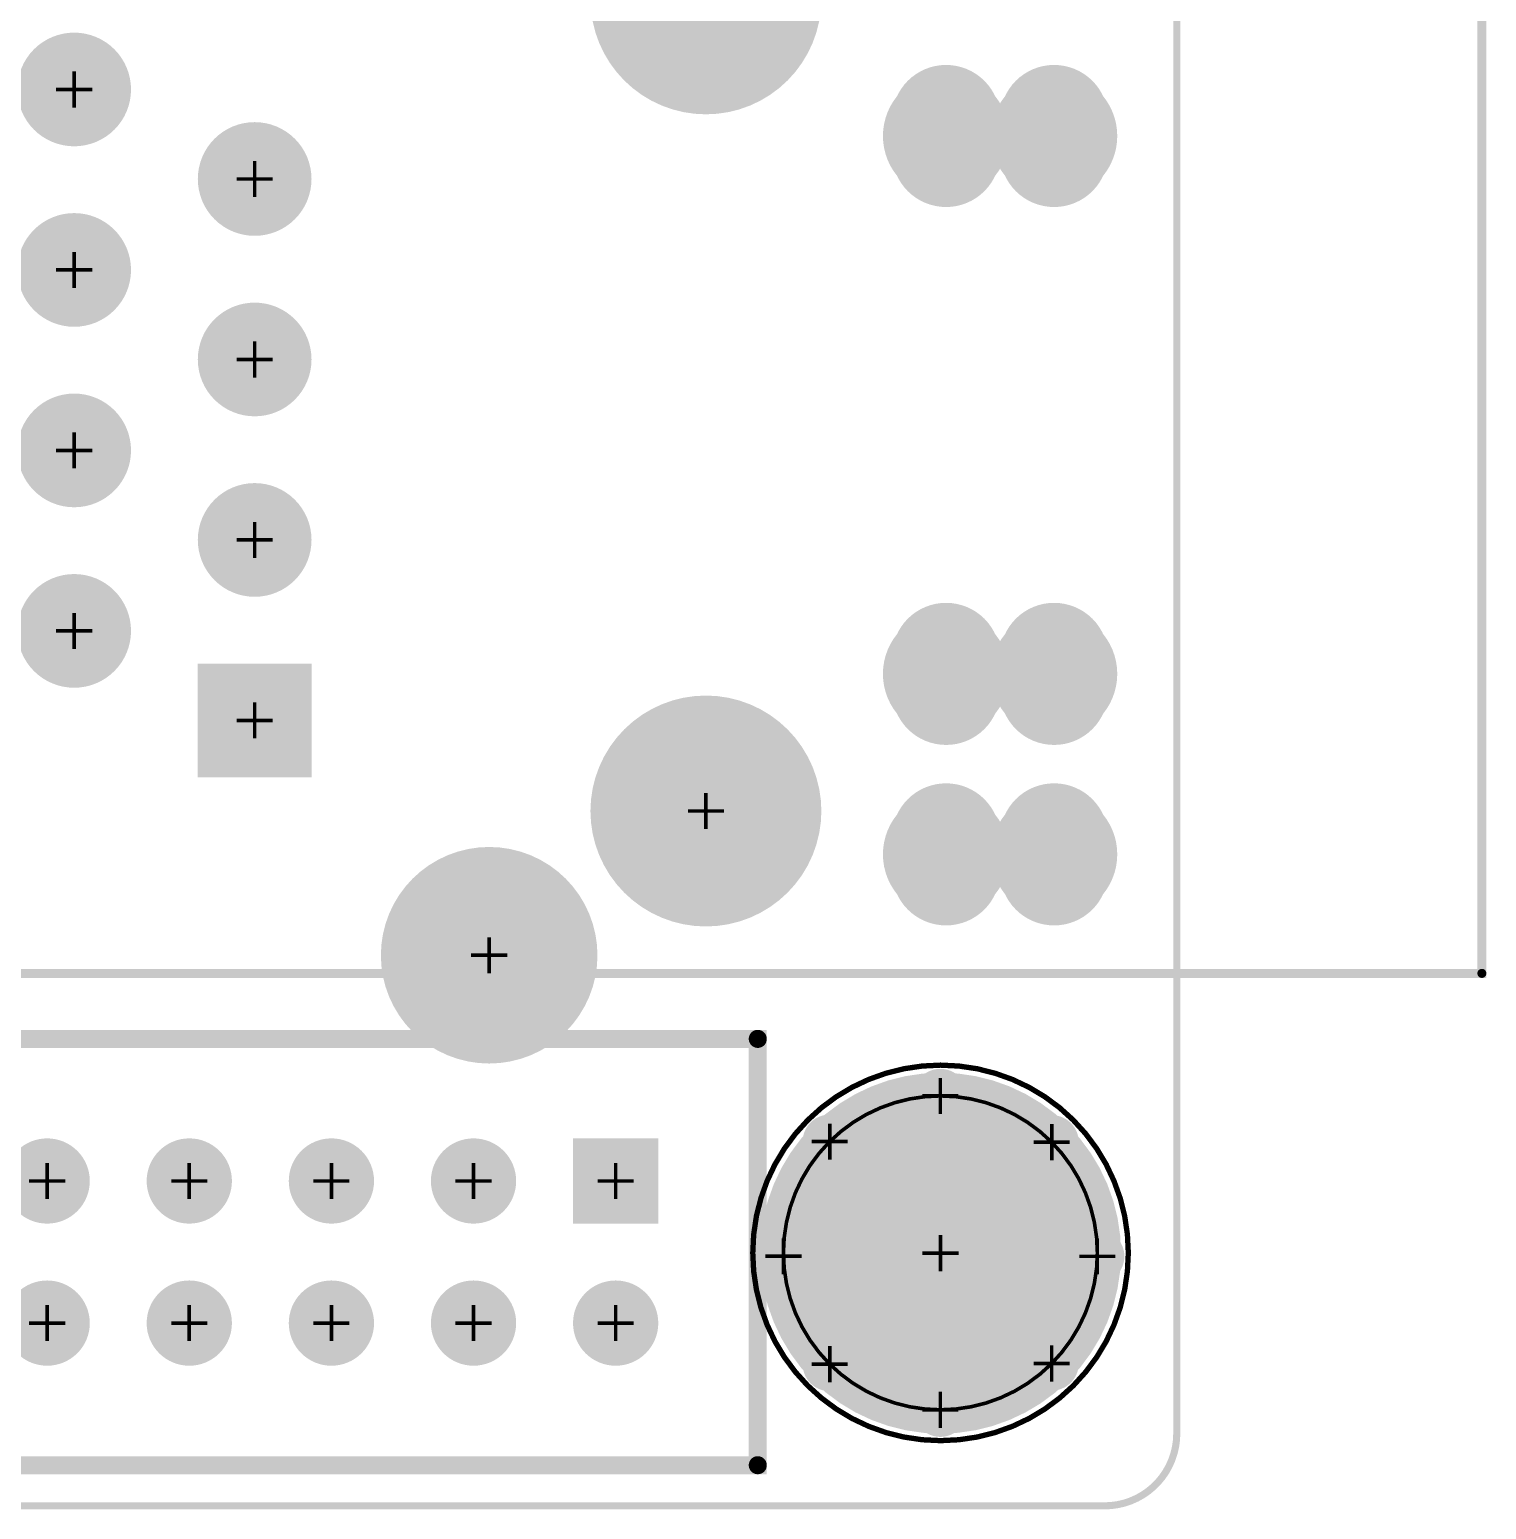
# Model space of a CAD drawing. Extents: x -396 to 4142, y 20 to 2755.
# Drawn here: x 3335 to 4142, y 58 to 878 of the extents above; entities that cross this region are included whole.
import ezdxf

# ---------------------------------------------------------------- set-up
doc = ezdxf.new("R2010")
doc.units = 0
for name, color, linetype in [('BOARD_OUTLINE_00', 255, 'CONTINUOUS'), ('DRIL_PLTE_THRU_01', 16, 'CONTINUOUS'), ('DRIL_PLTE_THRU_02', 3, 'CONTINUOUS'), ('DRIL_PLTE_THRU_03', 96, 'CONTINUOUS'), ('DRIL_PLTE_THRU_04', 146, 'CONTINUOUS'), ('DRIL_PLTE_THRU_05', 2, 'CONTINUOUS'), ('DRIL_PLTE_THRU_06', 5, 'CONTINUOUS'), ('DRIL_SYMBOL', 255, 'CONTINUOUS'), ('PADS_BOT', 186, 'CONTINUOUS'), ('PADS_INNER', 1, 'CONTINUOUS'), ('PADS_TOP', 1, 'CONTINUOUS'), ('PADS_XR_04', 130, 'CONTINUOUS'), ('PADS_XR_105', 2, 'CONTINUOUS'), ('PART_TOP_2DLINE_00', 67, 'CONTINUOUS'), ('PART_TOP_2DLINE_01', 67, 'CONTINUOUS'), ('PART_TOP_COPPER_121', 222, 'CONTINUOUS'), ('PART_TOP_COPPER_128', 210, 'CONTINUOUS')]:
    doc.layers.add(name, color=color, linetype=linetype)

# ---------------------------------------------------------------- blocks, each defined once
blk = doc.blocks.new('BOARD_5725')
at = {"layer": 'BOARD_OUTLINE_00', "const_width": 3.94}
blk.add_lwpolyline([(-786.14, 40, 0.414214), (-746.14, 0), (3110.87, 0, 0.414214), (3150.87, 40), (3150.87, 2320, 0.414214), (3110.87, 2360), (-746.14, 2360, 0.414214), (-786.14, 2320)], format="xyb", close=True, dxfattribs=at)
blk = doc.blocks.new('SMOOTH_10')
at = {"const_width": 5}
blk.add_lwpolyline([(-2.5, 0, 1), (2.5, 0, 1)], format="xyb", close=True, dxfattribs=at)
blk = doc.blocks.new('PART_BODY_TOP_5771')
at = {"layer": 'PART_TOP_2DLINE_00', "const_width": 10}
blk.add_lwpolyline([(-78.74, 78.74), (157.48, 78.74), (157.48, -1889.76), (-78.74, -1889.76)], close=True, dxfattribs=at)
at = {"layer": 'PART_TOP_2DLINE_00'}
for p in [(-78.74, 78.74), (157.48, 78.74)]:
    blk.add_blockref('SMOOTH_10', p, dxfattribs=at)
blk = doc.blocks.new('DRIL_SYMBOL_31$4960629921')
at = {"layer": 'DRIL_SYMBOL', "const_width": 2}
for points in [[(0, -10), (0, 10)], [(-10, 0), (10, 0)]]:
    blk.add_lwpolyline(points, dxfattribs=at)
blk = doc.blocks.new('DRIL_HOLE_31$4960629921')
at = {"const_width": 15.75}
blk.add_lwpolyline([(-7.87, 0, 1), (7.87, 0, 1)], format="xyb", close=True, dxfattribs=at)
blk.add_blockref('DRIL_SYMBOL_31$4960629921', (0, 0))
blk = doc.blocks.new('PAD_13')
at = {"const_width": 23.62}
blk.add_lwpolyline([(0, -11.81, 1), (0, 11.81, 1)], format="xyb", close=True, dxfattribs=at)
blk = doc.blocks.new('PAD_35')
at = {"const_width": 47.24}
blk.add_lwpolyline([(-23.62, 0), (23.62, 0)], dxfattribs=at)
blk = doc.blocks.new('STK_TOP_58')
at = {"layer": 'DRIL_PLTE_THRU_01'}
blk.add_blockref('DRIL_HOLE_31$4960629921', (0, 0), dxfattribs=at)
at = {"layer": 'DRIL_PLTE_THRU_02'}
blk.add_blockref('DRIL_HOLE_31$4960629921', (0, 0), dxfattribs=at)
at = {"layer": 'DRIL_PLTE_THRU_03'}
blk.add_blockref('DRIL_HOLE_31$4960629921', (0, 0), dxfattribs=at)
at = {"layer": 'DRIL_PLTE_THRU_04'}
blk.add_blockref('DRIL_HOLE_31$4960629921', (0, 0), dxfattribs=at)
at = {"layer": 'DRIL_PLTE_THRU_05'}
blk.add_blockref('DRIL_HOLE_31$4960629921', (0, 0), dxfattribs=at)
at = {"layer": 'DRIL_PLTE_THRU_06'}
blk.add_blockref('DRIL_HOLE_31$4960629921', (0, 0), dxfattribs=at)
at = {"layer": 'PADS_BOT'}
blk.add_blockref('PAD_35', (0, 0), dxfattribs=at)
at = {"layer": 'PADS_INNER'}
blk.add_blockref('PAD_13', (0, 0), dxfattribs=at)
at = {"layer": 'PADS_TOP'}
blk.add_blockref('PAD_35', (0, 0), dxfattribs=at)
blk = doc.blocks.new('STK_TOP_57')
at = {"layer": 'DRIL_PLTE_THRU_01'}
blk.add_blockref('DRIL_HOLE_31$4960629921', (0, 0), dxfattribs=at)
at = {"layer": 'DRIL_PLTE_THRU_02'}
blk.add_blockref('DRIL_HOLE_31$4960629921', (0, 0), dxfattribs=at)
at = {"layer": 'DRIL_PLTE_THRU_03'}
blk.add_blockref('DRIL_HOLE_31$4960629921', (0, 0), dxfattribs=at)
at = {"layer": 'DRIL_PLTE_THRU_04'}
blk.add_blockref('DRIL_HOLE_31$4960629921', (0, 0), dxfattribs=at)
at = {"layer": 'DRIL_PLTE_THRU_05'}
blk.add_blockref('DRIL_HOLE_31$4960629921', (0, 0), dxfattribs=at)
at = {"layer": 'DRIL_PLTE_THRU_06'}
blk.add_blockref('DRIL_HOLE_31$4960629921', (0, 0), dxfattribs=at)
at = {"layer": 'PADS_BOT'}
blk.add_blockref('PAD_13', (0, 0), dxfattribs=at)
at = {"layer": 'PADS_INNER'}
blk.add_blockref('PAD_13', (0, 0), dxfattribs=at)
at = {"layer": 'PADS_TOP'}
blk.add_blockref('PAD_13', (0, 0), dxfattribs=at)
blk = doc.blocks.new('SYM_TOP_47')
for name, p in [('PART_BODY_TOP_5771', (0, 0)), ('STK_TOP_58', (0, 0)), ('STK_TOP_57', (78.74, 0)), ('STK_TOP_57', (0, -78.74)), ('STK_TOP_57', (78.74, -78.74)), ('STK_TOP_57', (0, -157.48)), ('STK_TOP_57', (78.74, -157.48)), ('STK_TOP_57', (0, -236.22)), ('STK_TOP_57', (78.74, -236.22)), ('STK_TOP_57', (0, -314.96)), ('STK_TOP_57', (78.74, -314.96))]:
    blk.add_blockref(name, p)
blk = doc.blocks.new('PART_TOP_312')
blk.add_blockref('SYM_TOP_47', (0, 0))
blk = doc.blocks.new('PART_BODY_TOP_5788')
at = {"layer": 'PART_TOP_2DLINE_01', "const_width": 2}
blk.add_lwpolyline([(-87.04, 0.18, 1), (86.88, 0.18, 1)], format="xyb", close=True, dxfattribs=at)
at = {"layer": 'PART_TOP_COPPER_121', "const_width": 2}
blk.add_lwpolyline([(-103.55, 0.16, 1), (103.55, 0.16, 1)], format="xyb", close=True, dxfattribs=at)
at = {"layer": 'PART_TOP_COPPER_128', "const_width": 2}
blk.add_lwpolyline([(-104.51, 0.16, 1), (104.51, 0.16, 1)], format="xyb", close=True, dxfattribs=at)
blk = doc.blocks.new('DRIL_SYMBOL_120')
at = {"layer": 'DRIL_SYMBOL', "const_width": 2}
for points in [[(0, -10), (0, 10)], [(-10, 0), (10, 0)]]:
    blk.add_lwpolyline(points, dxfattribs=at)
blk = doc.blocks.new('DRIL_HOLE_120')
at = {"const_width": 60}
blk.add_lwpolyline([(-30, 0, 1), (30, 0, 1)], format="xyb", close=True, dxfattribs=at)
blk.add_blockref('DRIL_SYMBOL_120', (0, 0))
blk = doc.blocks.new('PAD_54')
at = {"const_width": 100}
blk.add_lwpolyline([(0, -50, 1), (0, 50, 1)], format="xyb", close=True, dxfattribs=at)
blk = doc.blocks.new('STK_TOP_194')
at = {"layer": 'DRIL_PLTE_THRU_01'}
blk.add_blockref('DRIL_HOLE_120', (0, 0), dxfattribs=at)
at = {"layer": 'DRIL_PLTE_THRU_02'}
blk.add_blockref('DRIL_HOLE_120', (0, 0), dxfattribs=at)
at = {"layer": 'DRIL_PLTE_THRU_03'}
blk.add_blockref('DRIL_HOLE_120', (0, 0), dxfattribs=at)
at = {"layer": 'DRIL_PLTE_THRU_04'}
blk.add_blockref('DRIL_HOLE_120', (0, 0), dxfattribs=at)
at = {"layer": 'DRIL_PLTE_THRU_05'}
blk.add_blockref('DRIL_HOLE_120', (0, 0), dxfattribs=at)
at = {"layer": 'DRIL_PLTE_THRU_06'}
blk.add_blockref('DRIL_HOLE_120', (0, 0), dxfattribs=at)
at = {"layer": 'PADS_BOT'}
blk.add_blockref('PAD_54', (0, 0), dxfattribs=at)
at = {"layer": 'PADS_INNER'}
blk.add_blockref('PAD_54', (0, 0), dxfattribs=at)
at = {"layer": 'PADS_TOP'}
blk.add_blockref('PAD_54', (0, 0), dxfattribs=at)
blk = doc.blocks.new('DRIL_SYMBOL_15')
at = {"layer": 'DRIL_SYMBOL', "const_width": 2}
for points in [[(0, -10), (0, 10)], [(-10, 0), (10, 0)]]:
    blk.add_lwpolyline(points, dxfattribs=at)
blk = doc.blocks.new('DRIL_HOLE_15')
at = {"const_width": 7.5}
blk.add_lwpolyline([(-3.75, 0, 1), (3.75, 0, 1)], format="xyb", close=True, dxfattribs=at)
blk.add_blockref('DRIL_SYMBOL_15', (0, 0))
blk = doc.blocks.new('PAD_55')
at = {"const_width": 15}
blk.add_lwpolyline([(0, -7.5, 1), (0, 7.5, 1)], format="xyb", close=True, dxfattribs=at)
blk = doc.blocks.new('STK_TOP_77')
at = {"layer": 'DRIL_PLTE_THRU_01'}
blk.add_blockref('DRIL_HOLE_15', (0, 0), dxfattribs=at)
at = {"layer": 'DRIL_PLTE_THRU_02'}
blk.add_blockref('DRIL_HOLE_15', (0, 0), dxfattribs=at)
at = {"layer": 'DRIL_PLTE_THRU_03'}
blk.add_blockref('DRIL_HOLE_15', (0, 0), dxfattribs=at)
at = {"layer": 'DRIL_PLTE_THRU_04'}
blk.add_blockref('DRIL_HOLE_15', (0, 0), dxfattribs=at)
at = {"layer": 'DRIL_PLTE_THRU_05'}
blk.add_blockref('DRIL_HOLE_15', (0, 0), dxfattribs=at)
at = {"layer": 'DRIL_PLTE_THRU_06'}
blk.add_blockref('DRIL_HOLE_15', (0, 0), dxfattribs=at)
at = {"layer": 'PADS_BOT'}
blk.add_blockref('PAD_55', (0, 0), dxfattribs=at)
at = {"layer": 'PADS_INNER'}
blk.add_blockref('PAD_55', (0, 0), dxfattribs=at)
at = {"layer": 'PADS_TOP'}
blk.add_blockref('PAD_55', (0, 0), dxfattribs=at)
blk = doc.blocks.new('SYM_TOP_64')
for name, p in [('PART_BODY_TOP_5788', (0, 0)), ('STK_TOP_194', (0, 0)), ('STK_TOP_77', (-0.12, 87.15)), ('STK_TOP_77', (-61.4, 61.81)), ('STK_TOP_77', (61.59, 61.5)), ('STK_TOP_77', (-87.03, -1.72)), ('STK_TOP_77', (86.85, -1.74)), ('STK_TOP_77', (-61.41, -61.49)), ('STK_TOP_77', (61.57, -61.14)), ('STK_TOP_77', (-0.12, -86.79))]:
    blk.add_blockref(name, p)
blk = doc.blocks.new('PART_TOP_356')
blk.add_blockref('SYM_TOP_64', (0, 0))
blk = doc.blocks.new('SMOOTH_5')
at = {"const_width": 2.5}
blk.add_lwpolyline([(-1.25, 0, 1), (1.25, 0, 1)], format="xyb", close=True, dxfattribs=at)
blk = doc.blocks.new('PART_BODY_TOP_5762')
at = {"layer": 'PART_TOP_2DLINE_00', "const_width": 5}
blk.add_lwpolyline([(-314.96, -429.92), (-314.96, 429.92), (314.96, 429.92), (314.96, -429.92), (-314.96, -429.92)], dxfattribs=at)
at = {"layer": 'PART_TOP_2DLINE_00'}
blk.add_blockref('SMOOTH_5', (314.96, 429.92), dxfattribs=at)
blk = doc.blocks.new('DRIL_SYMBOL_35$4299737533')
at = {"layer": 'DRIL_SYMBOL', "const_width": 2}
for points in [[(0, -10), (0, 10)], [(-10, 0), (10, 0)]]:
    blk.add_lwpolyline(points, dxfattribs=at)
blk = doc.blocks.new('DRIL_HOLE_35$4299737533')
at = {"const_width": 17.71}
blk.add_lwpolyline([(-8.86, 0, 1), (8.86, 0, 1)], format="xyb", close=True, dxfattribs=at)
blk.add_blockref('DRIL_SYMBOL_35$4299737533', (0, 0))
blk = doc.blocks.new('PAD_60')
at = {"const_width": 59.06}
blk.add_lwpolyline([(-29.53, 0), (29.53, 0)], dxfattribs=at)
blk = doc.blocks.new('PAD_61')
at = {"const_width": 62.99}
blk.add_lwpolyline([(-31.49, 0), (31.49, 0)], dxfattribs=at)
blk = doc.blocks.new('STK_TOP_47')
at = {"layer": 'DRIL_PLTE_THRU_01'}
blk.add_blockref('DRIL_HOLE_35$4299737533', (0, 0), dxfattribs=at)
at = {"layer": 'DRIL_PLTE_THRU_02'}
blk.add_blockref('DRIL_HOLE_35$4299737533', (0, 0), dxfattribs=at)
at = {"layer": 'DRIL_PLTE_THRU_03'}
blk.add_blockref('DRIL_HOLE_35$4299737533', (0, 0), dxfattribs=at)
at = {"layer": 'DRIL_PLTE_THRU_04'}
blk.add_blockref('DRIL_HOLE_35$4299737533', (0, 0), dxfattribs=at)
at = {"layer": 'DRIL_PLTE_THRU_05'}
blk.add_blockref('DRIL_HOLE_35$4299737533', (0, 0), dxfattribs=at)
at = {"layer": 'DRIL_PLTE_THRU_06'}
blk.add_blockref('DRIL_HOLE_35$4299737533', (0, 0), dxfattribs=at)
at = {"layer": 'PADS_BOT'}
blk.add_blockref('PAD_60', (0, 0), dxfattribs=at)
at = {"layer": 'PADS_INNER'}
blk.add_blockref('PAD_60', (0, 0), dxfattribs=at)
at = {"layer": 'PADS_TOP'}
blk.add_blockref('PAD_60', (0, 0), dxfattribs=at)
at = {"layer": 'PADS_XR_04'}
blk.add_blockref('PAD_61', (0, 0), dxfattribs=at)
at = {"layer": 'PADS_XR_105'}
blk.add_blockref('PAD_61', (0, 0), dxfattribs=at)
blk = doc.blocks.new('PAD_62')
at = {"const_width": 29.53}
blk.add_lwpolyline([(0, -14.76, 1), (0, 14.76, 1)], format="xyb", close=True, dxfattribs=at)
blk = doc.blocks.new('PAD_52')
at = {"const_width": 31.5}
blk.add_lwpolyline([(0, -15.75, 1), (0, 15.75, 1)], format="xyb", close=True, dxfattribs=at)
blk = doc.blocks.new('STK_TOP_46')
at = {"layer": 'DRIL_PLTE_THRU_01'}
blk.add_blockref('DRIL_HOLE_35$4299737533', (0, 0), dxfattribs=at)
at = {"layer": 'DRIL_PLTE_THRU_02'}
blk.add_blockref('DRIL_HOLE_35$4299737533', (0, 0), dxfattribs=at)
at = {"layer": 'DRIL_PLTE_THRU_03'}
blk.add_blockref('DRIL_HOLE_35$4299737533', (0, 0), dxfattribs=at)
at = {"layer": 'DRIL_PLTE_THRU_04'}
blk.add_blockref('DRIL_HOLE_35$4299737533', (0, 0), dxfattribs=at)
at = {"layer": 'DRIL_PLTE_THRU_05'}
blk.add_blockref('DRIL_HOLE_35$4299737533', (0, 0), dxfattribs=at)
at = {"layer": 'DRIL_PLTE_THRU_06'}
blk.add_blockref('DRIL_HOLE_35$4299737533', (0, 0), dxfattribs=at)
at = {"layer": 'PADS_BOT'}
blk.add_blockref('PAD_62', (0, 0), dxfattribs=at)
at = {"layer": 'PADS_INNER'}
blk.add_blockref('PAD_62', (0, 0), dxfattribs=at)
at = {"layer": 'PADS_TOP'}
blk.add_blockref('PAD_62', (0, 0), dxfattribs=at)
at = {"layer": 'PADS_XR_04'}
blk.add_blockref('PAD_52', (0, 0), dxfattribs=at)
at = {"layer": 'PADS_XR_105'}
blk.add_blockref('PAD_52', (0, 0), dxfattribs=at)
blk = doc.blocks.new('DRIL_SLOT_0004000051000000000')
at = {"const_width": 20}
blk.add_lwpolyline([(-5.59, -10), (5.59, -10, 1), (5.59, 10), (-5.59, 10, 1)], format="xyb", close=True, dxfattribs=at)
blk = doc.blocks.new('PAD_40')
at = {"const_width": 30}
blk.add_lwpolyline([(0, -15, 1), (0, 15, 1)], format="xyb", close=True, dxfattribs=at)
blk = doc.blocks.new('PAD_63')
at = {"const_width": 35}
blk.add_lwpolyline([(0, -17.5, 1), (0, 17.5, 1)], format="xyb", close=True, dxfattribs=at)
blk = doc.blocks.new('PAD_64')
at = {"const_width": 30}
blk.add_lwpolyline([(-9.37, -15), (9.37, -15, 1), (9.37, 15), (-9.37, 15, 1)], format="xyb", close=True, dxfattribs=at)
blk = doc.blocks.new('STK_TOP_170')
at = {"layer": 'DRIL_PLTE_THRU_01'}
blk.add_blockref('DRIL_SLOT_0004000051000000000', (0, 0), dxfattribs=at)
at = {"layer": 'DRIL_PLTE_THRU_02'}
blk.add_blockref('DRIL_SLOT_0004000051000000000', (0, 0), dxfattribs=at)
at = {"layer": 'DRIL_PLTE_THRU_03'}
blk.add_blockref('DRIL_SLOT_0004000051000000000', (0, 0), dxfattribs=at)
at = {"layer": 'DRIL_PLTE_THRU_04'}
blk.add_blockref('DRIL_SLOT_0004000051000000000', (0, 0), dxfattribs=at)
at = {"layer": 'DRIL_PLTE_THRU_05'}
blk.add_blockref('DRIL_SLOT_0004000051000000000', (0, 0), dxfattribs=at)
at = {"layer": 'DRIL_PLTE_THRU_06'}
blk.add_blockref('DRIL_SLOT_0004000051000000000', (0, 0), dxfattribs=at)
at = {"layer": 'PADS_BOT'}
blk.add_blockref('PAD_40', (0, 0), dxfattribs=at)
at = {"layer": 'PADS_INNER'}
blk.add_blockref('PAD_40', (0, 0), dxfattribs=at)
at = {"layer": 'PADS_TOP'}
blk.add_blockref('PAD_64', (0, 0), dxfattribs=at)
at = {"layer": 'PADS_XR_04'}
blk.add_blockref('PAD_63', (0, 0), dxfattribs=at)
at = {"layer": 'PADS_XR_105'}
blk.add_blockref('PAD_63', (0, 0), dxfattribs=at)
blk = doc.blocks.new('DRIL_SYMBOL_127$9499737533')
at = {"layer": 'DRIL_SYMBOL', "const_width": 2}
for points in [[(0, -10), (0, 10)], [(-10, 0), (10, 0)]]:
    blk.add_lwpolyline(points, dxfattribs=at)
blk = doc.blocks.new('DRIL_HOLE_127$9499737533')
at = {"const_width": 63.97}
blk.add_lwpolyline([(-31.99, 0, 1), (31.99, 0, 1)], format="xyb", close=True, dxfattribs=at)
blk.add_blockref('DRIL_SYMBOL_127$9499737533', (0, 0))
blk = doc.blocks.new('PAD_65')
at = {"const_width": 63.97}
blk.add_lwpolyline([(0, -31.99, 1), (0, 31.99, 1)], format="xyb", close=True, dxfattribs=at)
blk = doc.blocks.new('STK_TOP_49')
at = {"layer": 'DRIL_PLTE_THRU_01'}
blk.add_blockref('DRIL_HOLE_127$9499737533', (0, 0), dxfattribs=at)
at = {"layer": 'DRIL_PLTE_THRU_02'}
blk.add_blockref('DRIL_HOLE_127$9499737533', (0, 0), dxfattribs=at)
at = {"layer": 'DRIL_PLTE_THRU_03'}
blk.add_blockref('DRIL_HOLE_127$9499737533', (0, 0), dxfattribs=at)
at = {"layer": 'DRIL_PLTE_THRU_04'}
blk.add_blockref('DRIL_HOLE_127$9499737533', (0, 0), dxfattribs=at)
at = {"layer": 'DRIL_PLTE_THRU_05'}
blk.add_blockref('DRIL_HOLE_127$9499737533', (0, 0), dxfattribs=at)
at = {"layer": 'DRIL_PLTE_THRU_06'}
blk.add_blockref('DRIL_HOLE_127$9499737533', (0, 0), dxfattribs=at)
at = {"layer": 'PADS_BOT'}
blk.add_blockref('PAD_65', (0, 0), dxfattribs=at)
at = {"layer": 'PADS_INNER'}
blk.add_blockref('PAD_65', (0, 0), dxfattribs=at)
at = {"layer": 'PADS_TOP'}
blk.add_blockref('PAD_65', (0, 0), dxfattribs=at)
at = {"layer": 'PADS_XR_04'}
blk.add_blockref('PAD_65', (0, 0), dxfattribs=at)
at = {"layer": 'PADS_XR_105'}
blk.add_blockref('PAD_65', (0, 0), dxfattribs=at)
blk = doc.blocks.new('DRIL_SYMBOL_62$0099737533')
at = {"layer": 'DRIL_SYMBOL', "const_width": 2}
for points in [[(0, -10), (0, 10)], [(-10, 0), (10, 0)]]:
    blk.add_lwpolyline(points, dxfattribs=at)
blk = doc.blocks.new('DRIL_HOLE_62$0099737533')
at = {"const_width": 31}
blk.add_lwpolyline([(-15.5, 0, 1), (15.5, 0, 1)], format="xyb", close=True, dxfattribs=at)
blk.add_blockref('DRIL_SYMBOL_62$0099737533', (0, 0))
blk = doc.blocks.new('PAD_66')
at = {"const_width": 50}
blk.add_lwpolyline([(0, -25, 1), (0, 25, 1)], format="xyb", close=True, dxfattribs=at)
blk = doc.blocks.new('PAD_67')
at = {"const_width": 60}
blk.add_lwpolyline([(0, -30, 1), (0, 30, 1)], format="xyb", close=True, dxfattribs=at)
blk = doc.blocks.new('STK_TOP_50')
at = {"layer": 'DRIL_PLTE_THRU_01'}
blk.add_blockref('DRIL_HOLE_62$0099737533', (0, 0), dxfattribs=at)
at = {"layer": 'DRIL_PLTE_THRU_02'}
blk.add_blockref('DRIL_HOLE_62$0099737533', (0, 0), dxfattribs=at)
at = {"layer": 'DRIL_PLTE_THRU_03'}
blk.add_blockref('DRIL_HOLE_62$0099737533', (0, 0), dxfattribs=at)
at = {"layer": 'DRIL_PLTE_THRU_04'}
blk.add_blockref('DRIL_HOLE_62$0099737533', (0, 0), dxfattribs=at)
at = {"layer": 'DRIL_PLTE_THRU_05'}
blk.add_blockref('DRIL_HOLE_62$0099737533', (0, 0), dxfattribs=at)
at = {"layer": 'DRIL_PLTE_THRU_06'}
blk.add_blockref('DRIL_HOLE_62$0099737533', (0, 0), dxfattribs=at)
at = {"layer": 'PADS_BOT'}
blk.add_blockref('PAD_66', (0, 0), dxfattribs=at)
at = {"layer": 'PADS_INNER'}
blk.add_blockref('PAD_66', (0, 0), dxfattribs=at)
at = {"layer": 'PADS_TOP'}
blk.add_blockref('PAD_66', (0, 0), dxfattribs=at)
at = {"layer": 'PADS_XR_04'}
blk.add_blockref('PAD_67', (0, 0), dxfattribs=at)
at = {"layer": 'PADS_XR_105'}
blk.add_blockref('PAD_67', (0, 0), dxfattribs=at)
blk = doc.blocks.new('SYM_TOP_38')
for name, p in [('PART_BODY_TOP_5762', (0, 0)), ('STK_TOP_170', (-149.02, 192.91)), ('STK_TOP_170', (149.02, 192.91)), ('STK_TOP_170', (249.02, 192.91)), ('STK_TOP_170', (-149.02, 133.07)), ('STK_TOP_170', (149.02, 133.07)), ('STK_TOP_170', (249.02, 133.07)), ('STK_TOP_49', (-225, 0)), ('STK_TOP_49', (225, 0)), ('STK_TOP_50', (304.92, -120.08)), ('STK_TOP_46', (-125.2, -250)), ('STK_TOP_46', (-25.2, -250)), ('STK_TOP_46', (74.8, -250)), ('STK_TOP_47', (174.8, -250)), ('STK_TOP_46', (-174.8, -350)), ('STK_TOP_46', (-74.8, -350)), ('STK_TOP_46', (25.2, -350)), ('STK_TOP_46', (125.2, -350))]:
    blk.add_blockref(name, p)
blk = doc.blocks.new('PART_TOP_386')
blk.add_blockref('SYM_TOP_38', (0, 0))

msp = doc.modelspace()

# ---------------------------------------------------------------- block references
for name, p in [('BOARD_5725', (820, 60)), ('PART_TOP_356', (3840, 200))]:
    msp.add_blockref(name, p)
at = {"rotation": 270}
for name, p in [('PART_TOP_386', (3710, 670)), ('PART_TOP_312', (3660, 240))]:
    msp.add_blockref(name, p, dxfattribs=at)

doc.saveas('drawing.dxf')
